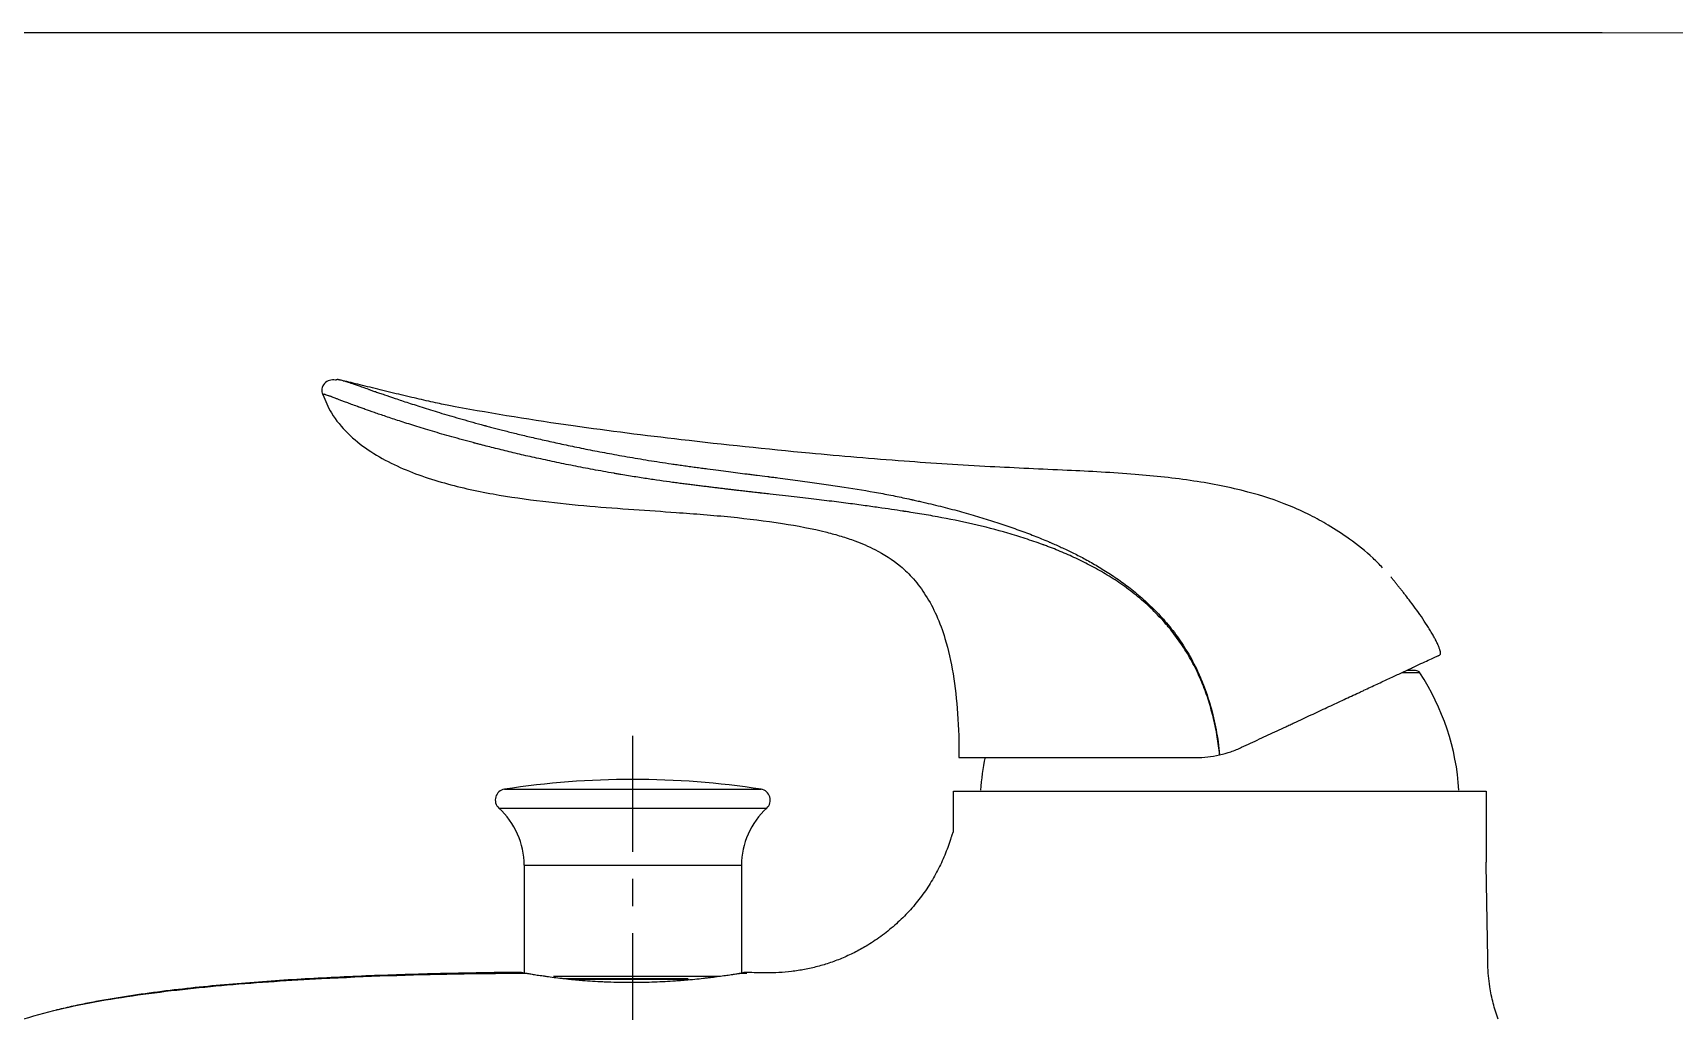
# Model space of a CAD drawing. Extents: x 1171 to 2300, y 0 to 827.
# Drawn here: x 1773.2 to 1924.1, y 271.6 to 361.6 of the extents above; entities that cross this region are included whole.
import ezdxf

# ---------------------------------------------------------------- set-up
doc = ezdxf.new("R2010")
doc.units = 0
doc.header["$LTSCALE"] = 10
doc.header["$MEASUREMENT"] = 0
doc.linetypes.add('CENTER', pattern=[2, 1.25, -0.25, 0.25, -0.25])
doc.linetypes.add('CENTER2', pattern=[28.575, 19.05, -3.175, 3.175, -3.175])
doc.layers.get('0').update_dxf_attribs({"linetype": 'CONTINUOUS'})
doc.layers.add('1', color=7, linetype='CONTINUOUS')
doc.layers.add('Cneter', color=1, linetype='CENTER2', lineweight=13)

msp = doc.modelspace()

# ---------------------------------------------------------------- linework, layer by layer
at = {"color": 5, "ltscale": 0.5}
msp.add_line((1917.51, 361.57), (1704.82, 361.57), dxfattribs=at)
at = {"layer": '1', "color": 7, "linetype": 'Continuous', "lineweight": -3}
for p, q in [((1900.75, 302.72), (1899.16, 302.72)), ((1900.34, 302.94), (1899.57, 302.94)), ((1816.55, 292.02), (1840.16, 292.02)), ((1816.03, 290.29), (1840.68, 290.29)), ((1818.35, 285.03), (1818.35, 275.15)), ((1818.35, 285.03), (1838.35, 285.03)), ((1838.35, 285.03), (1838.35, 275.13)), ((1821.06, 274.83), (1836.35, 274.83)), ((1821.92, 274.63), (1833.41, 274.63)), ((1833.55, 274.53), (1822.81, 274.53))]:
    msp.add_line(p, q, dxfattribs=at)
at = {"layer": '1', "color": 1, "linetype": 'CENTER', "lineweight": -3}
msp.add_line((1828.35, 266.28), (1828.35, 296.93), dxfattribs=at)
at = {"layer": '1', "color": 7, "linetype": 'Continuous', "lineweight": -3}
for centre, radius, start, end in [((1900.34, 302.44), 0.5, 33.4074, 90), ((1882.35, 290.58), 22.04, 3.5395, 33.4074), ((1882.35, 290.58), 22.04, 168.5068, 176.4605), ((1828.35, 216.08), 76.85, 90, 98.835), ((1828.35, 216.08), 76.85, 81.165, 90), ((1816.7, 291.03), 1, 98.835, 227.6589), ((1840, 291.03), 1, 312.3411, 81.165), ((1811.24, 285.03), 7.12, 0, 47.6589), ((1845.47, 285.03), 7.12, 132.3411, 180)]:
    msp.add_arc(centre, radius, start, end, dxfattribs=at)
msp.add_ellipse((1800.74, 328.66), major_axis=(0, -1), ratio=1, start_param=2.886204, end_param=5.070934, dxfattribs=at)
for points, knots in [([(1800.99, 329.63), (1800.99, 329.63), (1800.99, 329.63), (1800.99, 329.63), (1800.99, 329.63), (1800.99, 329.64), (1800.99, 329.64), (1801, 329.64), (1801, 329.64), (1801, 329.65), (1801.01, 329.65), (1801.01, 329.65), (1801.02, 329.66), (1801.03, 329.66), (1801.04, 329.67), (1801.06, 329.68), (1801.07, 329.68), (1801.08, 329.69), (1801.09, 329.69), (1801.12, 329.7), (1801.13, 329.7), (1801.15, 329.7)], [0, 0, 0, 0, 0.062693, 0.062693, 0.125853, 0.125853, 0.252175, 0.252175, 0.315336, 0.315336, 0.378497, 0.378497, 0.504819, 0.504819, 0.631141, 0.631141, 0.757463, 0.757463, 0.883785, 0.883785, 1, 1, 1, 1]), ([(1801.24, 329.69), (1801.23, 329.69), (1801.21, 329.7), (1801.18, 329.7), (1801.16, 329.7), (1801.15, 329.7), (1801.15, 329.7)], [0, 0, 0, 0, 0.27164, 0.630791, 0.964397, 1, 1, 1, 1]), ([(1801.24, 329.69), (1801.26, 329.69), (1801.3, 329.69), (1801.36, 329.68), (1801.38, 329.67), (1801.43, 329.66), (1801.45, 329.66), (1801.54, 329.64), (1801.6, 329.62), (1801.68, 329.6), (1801.68, 329.6), (1801.68, 329.6), (1801.68, 329.6), (1801.68, 329.6), (1801.68, 329.6), (1801.68, 329.6), (1801.68, 329.6), (1801.68, 329.6), (1801.69, 329.6), (1801.69, 329.59), (1801.71, 329.59), (1801.75, 329.58), (1801.78, 329.57), (1801.86, 329.55), (1801.91, 329.53), (1802.03, 329.49), (1802.1, 329.47), (1802.25, 329.42), (1802.33, 329.4), (1802.51, 329.34), (1802.61, 329.3), (1802.83, 329.23), (1802.95, 329.19), (1803.21, 329.1), (1803.35, 329.05), (1803.66, 328.94), (1803.84, 328.88), (1804.03, 328.81), (1804.03, 328.81), (1804.04, 328.81), (1804.04, 328.81), (1804.04, 328.81), (1804.04, 328.81), (1804.04, 328.81), (1804.04, 328.8), (1804.05, 328.8), (1804.07, 328.79), (1804.12, 328.78), (1804.2, 328.75), (1804.28, 328.72), (1804.44, 328.66), (1804.56, 328.62), (1804.8, 328.54), (1804.93, 328.49), (1805.2, 328.4), (1805.35, 328.35), (1805.8, 328.19), (1806.14, 328.08), (1806.69, 327.89), (1806.89, 327.83), (1807.29, 327.69), (1807.5, 327.62), (1807.94, 327.48), (1808.17, 327.41), (1808.65, 327.25), (1808.9, 327.17), (1809.41, 327.01), (1809.68, 326.93), (1810.23, 326.76), (1810.51, 326.67), (1811.09, 326.5), (1811.39, 326.41), (1812.01, 326.23), (1812.32, 326.14), (1812.97, 325.95), (1813.3, 325.86), (1813.98, 325.67), (1814.33, 325.58), (1814.69, 325.48), (1814.71, 325.47), (1814.73, 325.47), (1814.73, 325.47), (1814.74, 325.47), (1814.74, 325.47), (1814.74, 325.47), (1814.74, 325.47), (1814.74, 325.47), (1814.74, 325.47), (1814.75, 325.46), (1814.78, 325.45), (1814.84, 325.44), (1814.97, 325.4), (1815.23, 325.33), (1815.62, 325.23), (1815.95, 325.15), (1816.29, 325.06), (1816.46, 325.01), (1817, 324.88), (1817.38, 324.78), (1817.98, 324.64), (1818.18, 324.59), (1818.59, 324.49), (1818.8, 324.44), (1819.45, 324.29), (1819.9, 324.19), (1820.84, 323.98), (1821.32, 323.87), (1822.34, 323.65), (1822.86, 323.54), (1823.68, 323.38), (1823.95, 323.32), (1824.51, 323.21), (1824.8, 323.15), (1825.67, 322.99), (1826.27, 322.88), (1827.51, 322.65), (1828.15, 322.54), (1829.46, 322.32), (1830.14, 322.21), (1831.18, 322.05), (1831.53, 322), (1832.07, 321.92), (1832.25, 321.9), (1832.52, 321.86), (1832.61, 321.84), (1832.8, 321.82), (1832.89, 321.8), (1833.17, 321.76), (1833.55, 321.71), (1834.13, 321.63), (1834.5, 321.58), (1834.78, 321.54), (1834.87, 321.53), (1835.05, 321.51), (1835.14, 321.5), (1835.57, 321.44), (1835.91, 321.39), (1836.54, 321.31), (1836.85, 321.27), (1837.44, 321.2), (1837.73, 321.16), (1838.31, 321.09), (1838.59, 321.05), (1839.03, 320.99), (1839.18, 320.98), (1839.48, 320.94), (1839.64, 320.92), (1840.1, 320.86), (1840.43, 320.82), (1840.78, 320.77), (1840.81, 320.77), (1840.84, 320.77), (1840.85, 320.77), (1840.86, 320.76), (1840.86, 320.76), (1840.87, 320.76), (1840.91, 320.76), (1841.03, 320.74), (1841.3, 320.71), (1841.53, 320.68), (1841.99, 320.62), (1842.61, 320.54), (1843.22, 320.46), (1843.82, 320.38), (1844.12, 320.34), (1845, 320.22), (1845.57, 320.14), (1846.7, 319.97), (1847.25, 319.89), (1848.88, 319.64), (1849.94, 319.46), (1851.48, 319.18), (1851.98, 319.08), (1852.97, 318.88), (1853.45, 318.78), (1853.95, 318.67), (1853.98, 318.67), (1854.01, 318.66), (1854.01, 318.66), (1854.01, 318.66), (1854.01, 318.66), (1854.01, 318.66), (1854.02, 318.66), (1854.03, 318.66), (1854.04, 318.65), (1854.08, 318.64), (1854.19, 318.62), (1854.44, 318.56), (1854.99, 318.44), (1855.45, 318.33), (1856.36, 318.11), (1856.95, 317.97), (1858.11, 317.66), (1858.68, 317.51), (1859.79, 317.2), (1860.33, 317.03), (1861.38, 316.71), (1861.9, 316.54), (1862.9, 316.2), (1863.39, 316.03), (1864.35, 315.68), (1864.81, 315.51), (1865.72, 315.15), (1866.16, 314.97), (1866.61, 314.78), (1866.64, 314.76), (1866.67, 314.75), (1866.68, 314.75), (1866.68, 314.75), (1866.68, 314.75), (1866.68, 314.75), (1866.68, 314.75), (1866.68, 314.75), (1866.69, 314.74), (1866.7, 314.74), (1866.75, 314.72), (1866.87, 314.66), (1867.14, 314.55), (1867.37, 314.45), (1867.85, 314.23), (1868.18, 314.08), (1868.86, 313.75), (1869.21, 313.58), (1869.93, 313.2), (1870.3, 313), (1871.06, 312.57), (1871.44, 312.34), (1872.23, 311.84), (1872.63, 311.58), (1873.44, 311.01), (1873.85, 310.71), (1874.47, 310.22), (1874.67, 310.05), (1875.09, 309.7), (1875.29, 309.52), (1875.91, 308.96), (1876.31, 308.56), (1877.11, 307.72), (1877.51, 307.26), (1878.27, 306.31), (1878.63, 305.8), (1879.33, 304.72), (1879.66, 304.16), (1880.12, 303.27), (1880.27, 302.96), (1880.55, 302.34), (1880.69, 302.02), (1881.07, 301.04), (1881.3, 300.36), (1881.6, 299.31), (1881.7, 298.95), (1881.87, 298.23), (1881.94, 297.86), (1882.15, 296.74), (1882.26, 295.97), (1882.33, 295.19)], [0, 0, 0, 0, 0.007872, 0.007872, 0.011938, 0.011938, 0.016004, 0.016004, 0.024136, 0.024136, 0.0242, 0.024232, 0.02424, 0.02424, 0.024248, 0.024248, 0.024263, 0.024391, 0.024645, 0.025153, 0.026169, 0.028203, 0.032269, 0.032269, 0.040401, 0.040401, 0.048533, 0.048533, 0.056665, 0.056665, 0.064797, 0.064797, 0.07293, 0.07293, 0.081062, 0.081062, 0.089194, 0.089194, 0.089321, 0.089385, 0.0894, 0.0894, 0.089416, 0.089416, 0.089448, 0.089702, 0.090211, 0.091227, 0.09326, 0.097326, 0.097326, 0.105458, 0.105458, 0.113591, 0.113591, 0.121723, 0.121723, 0.137987, 0.137987, 0.146119, 0.146119, 0.154252, 0.154252, 0.162384, 0.162384, 0.170516, 0.170516, 0.178648, 0.178648, 0.18678, 0.18678, 0.194913, 0.194913, 0.203045, 0.203045, 0.211177, 0.211177, 0.219309, 0.219309, 0.219563, 0.21969, 0.219722, 0.219726, 0.219726, 0.21973, 0.21973, 0.219738, 0.219754, 0.219817, 0.220326, 0.221342, 0.223375, 0.227441, 0.235574, 0.243706, 0.243706, 0.251838, 0.251838, 0.268102, 0.268102, 0.276234, 0.276234, 0.284367, 0.284367, 0.300631, 0.300631, 0.316895, 0.316895, 0.33316, 0.33316, 0.341292, 0.341292, 0.349424, 0.349424, 0.365689, 0.365689, 0.381953, 0.381953, 0.398217, 0.398217, 0.40635, 0.40635, 0.410416, 0.410416, 0.412449, 0.412449, 0.414482, 0.414482, 0.418548, 0.422614, 0.42668, 0.42668, 0.428713, 0.428713, 0.430746, 0.430746, 0.438878, 0.438878, 0.447011, 0.447011, 0.455143, 0.455143, 0.463275, 0.463275, 0.467341, 0.467341, 0.471407, 0.471407, 0.479539, 0.479539, 0.480048, 0.480302, 0.480365, 0.480365, 0.480429, 0.480429, 0.480556, 0.481572, 0.483606, 0.487672, 0.487672, 0.495804, 0.503936, 0.503936, 0.512068, 0.512068, 0.528333, 0.528333, 0.544597, 0.544597, 0.577126, 0.577126, 0.59339, 0.59339, 0.609655, 0.609655, 0.610671, 0.610703, 0.610703, 0.610711, 0.610711, 0.610719, 0.610735, 0.610798, 0.610925, 0.611179, 0.611688, 0.613721, 0.617787, 0.625919, 0.625919, 0.642183, 0.642183, 0.658448, 0.658448, 0.674712, 0.674712, 0.690977, 0.690977, 0.707241, 0.707241, 0.723505, 0.723505, 0.73977, 0.73977, 0.740786, 0.740913, 0.740977, 0.741009, 0.741024, 0.741024, 0.741032, 0.741032, 0.74104, 0.741294, 0.741803, 0.743836, 0.747902, 0.756034, 0.756034, 0.772298, 0.772298, 0.788563, 0.788563, 0.804827, 0.804827, 0.821092, 0.821092, 0.837356, 0.837356, 0.85362, 0.85362, 0.861753, 0.861753, 0.869885, 0.869885, 0.886149, 0.886149, 0.902414, 0.902414, 0.918678, 0.918678, 0.934942, 0.934942, 0.943075, 0.943075, 0.951207, 0.951207, 0.967471, 0.967471, 0.975603, 0.975603, 0.983736, 0.983736, 1, 1, 1, 1]), ([(1812, 327.19), (1811.67, 327.25), (1810.87, 327.41), (1809.25, 327.77), (1807.38, 328.2), (1805.4, 328.68), (1803.5, 329.15), (1802.29, 329.45), (1801.8, 329.56), (1801.77, 329.57)], [0, 0, 0, 0, 0.199981, 0.381714, 0.548806, 0.703752, 0.849001, 0.989853, 1, 1, 1, 1]), ([(1882.33, 295.19), (1882.27, 295.74), (1882.2, 296.3), (1882.02, 297.4), (1881.91, 297.95), (1881.65, 299.04), (1881.5, 299.58), (1881.17, 300.64), (1880.98, 301.17), (1880.66, 301.95), (1880.55, 302.2), (1880.32, 302.71), (1879.96, 303.47), (1879.55, 304.2), (1878.96, 305.15), (1878.49, 305.85), (1877.98, 306.51), (1877.72, 306.84), (1877.6, 306.97), (1877.48, 307.12), (1877.44, 307.17), (1877.42, 307.19), (1877.41, 307.2), (1877.41, 307.21), (1877.4, 307.21), (1877.4, 307.21), (1877.4, 307.21), (1877.4, 307.21), (1877.35, 307.27), (1876.9, 307.79), (1876.42, 308.28), (1875.55, 309.11), (1875.1, 309.5), (1874.19, 310.23), (1873.72, 310.58), (1872.78, 311.23), (1872.3, 311.54), (1871.34, 312.11), (1870.86, 312.38), (1869.89, 312.88), (1869.41, 313.12), (1868.45, 313.57), (1867.97, 313.77), (1867.25, 314.07), (1867.01, 314.16), (1866.65, 314.3), (1866.48, 314.37), (1866.29, 314.44), (1866.23, 314.46), (1866.22, 314.46), (1866.22, 314.46), (1866.22, 314.46), (1866.22, 314.46), (1866.22, 314.46), (1866.21, 314.47), (1866.18, 314.48), (1866.13, 314.5), (1865.55, 314.71), (1864.99, 314.9), (1863.93, 315.24), (1863.4, 315.41), (1861.79, 315.87), (1860.71, 316.15), (1858.55, 316.65), (1857.46, 316.87), (1855.83, 317.17), (1855.28, 317.26), (1854.47, 317.4), (1854.06, 317.46), (1853.58, 317.54), (1853.36, 317.57), (1853.28, 317.58), (1853.26, 317.58), (1853.26, 317.58), (1853.26, 317.58), (1853.26, 317.58), (1853.26, 317.58), (1853.26, 317.58), (1853.25, 317.59), (1853.25, 317.59), (1853.24, 317.59), (1853.22, 317.59), (1852.57, 317.69), (1851.8, 317.8), (1850.5, 317.99), (1850.03, 318.05), (1849.04, 318.19), (1848.51, 318.26), (1847.68, 318.37), (1847.39, 318.4), (1846.8, 318.48), (1846.2, 318.55), (1845.57, 318.63), (1844.92, 318.7), (1844.59, 318.74), (1843.57, 318.86), (1842.85, 318.95), (1841.74, 319.07), (1841.18, 319.14), (1840.5, 319.21), (1840.18, 319.25), (1840.04, 319.27), (1840, 319.27), (1839.99, 319.27), (1839.98, 319.27), (1839.98, 319.27), (1839.98, 319.27), (1839.98, 319.27), (1839.98, 319.27), (1839.98, 319.27), (1839.98, 319.27), (1839.98, 319.27), (1839.97, 319.27), (1839.85, 319.29), (1839.66, 319.31), (1839.3, 319.35), (1839.17, 319.36), (1838.88, 319.4), (1838.71, 319.42), (1838.36, 319.46), (1838.16, 319.48), (1837.85, 319.52), (1837.74, 319.53), (1837.52, 319.55), (1837.4, 319.57), (1837.16, 319.6), (1837.04, 319.61), (1836.78, 319.64), (1836.65, 319.66), (1836.38, 319.69), (1836.24, 319.71), (1835.96, 319.74), (1835.82, 319.76), (1835.52, 319.79), (1835.37, 319.81), (1835.15, 319.84), (1835.07, 319.85), (1834.92, 319.87), (1834.85, 319.88), (1834.62, 319.9), (1834.46, 319.92), (1834.15, 319.96), (1834, 319.98), (1833.75, 320.01), (1833.67, 320.02), (1833.51, 320.04), (1833.43, 320.05), (1833.17, 320.09), (1832.83, 320.13), (1832.47, 320.18), (1832.1, 320.23), (1831.91, 320.25), (1831.35, 320.33), (1830.95, 320.39), (1830.14, 320.51), (1829.73, 320.57), (1828.86, 320.7), (1828.42, 320.77), (1827.73, 320.88), (1827.5, 320.92), (1827.15, 320.98), (1826.97, 321.01), (1826.79, 321.04), (1826.72, 321.05), (1826.71, 321.06), (1826.71, 321.06), (1826.71, 321.06), (1826.71, 321.06), (1826.71, 321.06), (1826.71, 321.06), (1826.71, 321.06), (1826.7, 321.06), (1826.69, 321.06), (1826.65, 321.07), (1826.3, 321.13), (1825.96, 321.19), (1825.33, 321.3), (1825.01, 321.36), (1824.08, 321.53), (1823.48, 321.65), (1822.29, 321.88), (1821.72, 322), (1820.87, 322.18), (1820.59, 322.24), (1820.04, 322.36), (1819.76, 322.42), (1819.23, 322.53), (1818.96, 322.59), (1818.44, 322.71), (1818.18, 322.77), (1817.67, 322.89), (1817.16, 323.01), (1816.43, 323.19), (1815.95, 323.31), (1815.48, 323.42), (1815.02, 323.54), (1814.57, 323.65), (1814.24, 323.74), (1814.08, 323.78), (1813.89, 323.83), (1813.8, 323.85), (1813.77, 323.86), (1813.76, 323.87), (1813.75, 323.87), (1813.75, 323.87), (1813.75, 323.87), (1813.75, 323.87), (1813.75, 323.87), (1813.75, 323.87), (1813.74, 323.87), (1813.72, 323.88), (1813.36, 323.97), (1813, 324.07), (1812.35, 324.25), (1812.03, 324.33), (1811.41, 324.51), (1811.1, 324.6), (1810.5, 324.77), (1810.21, 324.85), (1809.64, 325.02), (1809.36, 325.11), (1808.83, 325.27), (1808.56, 325.35), (1808.06, 325.51), (1807.81, 325.59), (1807.33, 325.74), (1807.1, 325.81), (1806.66, 325.96), (1806.44, 326.03), (1806.03, 326.16), (1805.83, 326.23), (1805.45, 326.36), (1805.27, 326.42), (1804.92, 326.54), (1804.76, 326.6), (1804.28, 326.76), (1804, 326.86), (1803.6, 327), (1803.48, 327.05), (1803.3, 327.11), (1803.22, 327.14), (1803.12, 327.18), (1803.08, 327.2), (1803.05, 327.2), (1803.04, 327.21), (1803.04, 327.21), (1803.04, 327.21), (1803.04, 327.21), (1803.04, 327.21), (1803.04, 327.21), (1803.04, 327.21), (1803.04, 327.21), (1803.03, 327.21), (1802.83, 327.29), (1802.65, 327.35), (1802.32, 327.47), (1802.17, 327.53), (1801.9, 327.63), (1801.78, 327.68), (1801.55, 327.76), (1801.45, 327.8), (1801.26, 327.87), (1801.18, 327.9), (1801.02, 327.96), (1800.95, 327.99), (1800.83, 328.04), (1800.77, 328.06), (1800.69, 328.09), (1800.65, 328.1), (1800.61, 328.12), (1800.59, 328.12), (1800.58, 328.13), (1800.58, 328.13), (1800.58, 328.13), (1800.58, 328.13), (1800.58, 328.13), (1800.58, 328.13), (1800.58, 328.13), (1800.58, 328.13), (1800.58, 328.13), (1800.58, 328.13), (1800.53, 328.15), (1800.49, 328.16), (1800.42, 328.19), (1800.39, 328.2), (1800.29, 328.23), (1800.24, 328.25), (1800.14, 328.28), (1800.1, 328.29), (1800.05, 328.31), (1800.04, 328.32), (1800.02, 328.32), (1800.01, 328.32), (1800, 328.33), (1799.99, 328.33), (1799.99, 328.33), (1799.99, 328.33), (1799.99, 328.33), (1799.99, 328.33), (1799.99, 328.33), (1799.99, 328.33), (1799.99, 328.33), (1799.99, 328.33), (1799.99, 328.33), (1799.99, 328.33), (1799.97, 328.33), (1799.95, 328.34), (1799.93, 328.34), (1799.9, 328.33), (1799.89, 328.33), (1799.86, 328.33), (1799.85, 328.32), (1799.84, 328.32), (1799.84, 328.32), (1799.83, 328.32), (1799.83, 328.32), (1799.82, 328.32), (1799.81, 328.32), (1799.81, 328.32), (1799.81, 328.32), (1799.8, 328.32), (1799.8, 328.32), (1799.8, 328.32), (1799.8, 328.31), (1799.8, 328.31), (1799.8, 328.31), (1799.8, 328.31)], [0, 0, 0, 0, 0.015626, 0.015626, 0.031253, 0.031253, 0.046879, 0.046879, 0.062506, 0.062506, 0.070319, 0.070319, 0.078132, 0.093758, 0.093758, 0.109385, 0.117198, 0.117198, 0.121105, 0.122081, 0.12257, 0.122814, 0.122936, 0.122997, 0.123012, 0.123012, 0.123027, 0.123027, 0.123058, 0.125011, 0.140638, 0.140638, 0.156264, 0.156264, 0.17189, 0.17189, 0.187517, 0.187517, 0.203143, 0.203143, 0.21877, 0.21877, 0.234396, 0.234396, 0.242209, 0.242209, 0.246116, 0.248069, 0.248191, 0.248252, 0.248283, 0.248298, 0.248298, 0.248313, 0.248313, 0.248557, 0.249046, 0.250022, 0.265649, 0.265649, 0.281275, 0.281275, 0.312528, 0.312528, 0.343781, 0.343781, 0.359407, 0.359407, 0.36722, 0.371127, 0.37308, 0.373569, 0.373599, 0.373607, 0.373607, 0.37361, 0.37361, 0.373614, 0.37363, 0.373691, 0.373813, 0.374057, 0.375033, 0.406286, 0.406286, 0.421913, 0.421913, 0.437539, 0.437539, 0.445352, 0.445352, 0.453165, 0.460979, 0.460979, 0.468792, 0.468792, 0.484418, 0.484418, 0.492231, 0.496138, 0.498091, 0.49858, 0.498824, 0.498885, 0.4989, 0.498904, 0.498904, 0.498906, 0.498906, 0.498908, 0.498915, 0.498946, 0.499068, 0.500045, 0.515671, 0.515671, 0.523484, 0.523484, 0.531297, 0.531297, 0.539111, 0.539111, 0.543017, 0.543017, 0.546924, 0.546924, 0.55083, 0.55083, 0.554737, 0.554737, 0.558644, 0.558644, 0.56255, 0.56255, 0.566457, 0.566457, 0.56841, 0.56841, 0.570363, 0.570363, 0.57427, 0.57427, 0.578177, 0.578177, 0.58013, 0.58013, 0.582083, 0.582083, 0.58599, 0.589896, 0.589896, 0.593803, 0.593803, 0.601616, 0.601616, 0.609429, 0.609429, 0.617243, 0.617243, 0.621149, 0.621149, 0.623103, 0.624079, 0.62414, 0.624171, 0.624186, 0.624194, 0.624197, 0.624199, 0.624199, 0.624201, 0.624201, 0.624323, 0.624567, 0.625056, 0.632869, 0.632869, 0.640682, 0.640682, 0.656309, 0.656309, 0.671935, 0.671935, 0.679748, 0.679748, 0.687561, 0.687561, 0.695375, 0.695375, 0.703188, 0.703188, 0.711001, 0.718814, 0.726627, 0.726627, 0.734441, 0.742254, 0.742254, 0.74616, 0.748114, 0.74909, 0.749334, 0.749457, 0.749487, 0.749495, 0.749495, 0.749499, 0.749499, 0.749502, 0.749518, 0.749579, 0.750067, 0.75788, 0.75788, 0.765693, 0.765693, 0.773507, 0.773507, 0.78132, 0.78132, 0.789133, 0.789133, 0.796946, 0.796946, 0.804759, 0.804759, 0.812573, 0.812573, 0.820386, 0.820386, 0.828199, 0.828199, 0.836012, 0.836012, 0.843825, 0.843825, 0.859452, 0.859452, 0.867265, 0.867265, 0.871172, 0.873125, 0.874101, 0.87459, 0.874712, 0.874773, 0.874788, 0.874792, 0.874792, 0.874796, 0.874796, 0.874803, 0.874834, 0.875078, 0.882891, 0.882891, 0.890705, 0.890705, 0.898518, 0.898518, 0.906331, 0.906331, 0.914144, 0.914144, 0.921957, 0.921957, 0.929771, 0.929771, 0.933677, 0.93563, 0.936607, 0.937095, 0.93734, 0.937401, 0.937431, 0.937439, 0.937441, 0.937441, 0.937443, 0.937446, 0.937462, 0.937584, 0.94149, 0.94149, 0.945397, 0.945397, 0.95321, 0.95321, 0.961023, 0.961023, 0.96493, 0.96493, 0.966883, 0.96786, 0.968348, 0.968592, 0.968714, 0.968745, 0.96876, 0.968764, 0.968764, 0.968766, 0.968766, 0.968768, 0.968775, 0.968837, 0.97079, 0.972743, 0.972743, 0.97665, 0.97665, 0.980556, 0.980556, 0.98251, 0.98251, 0.984463, 0.984463, 0.988369, 0.988369, 0.992276, 0.992276, 0.996183, 0.996183, 0.998136, 0.998136, 1, 1, 1, 1]), ([(1799.85, 328.33), (1800.05, 327.73), (1800.64, 326.43), (1802.09, 324.69), (1803.98, 323.18), (1806.82, 321.56), (1810.69, 320.17), (1815.4, 319.13), (1819.98, 318.48), (1824.3, 318.05), (1828.4, 317.74), (1832.73, 317.46), (1837.29, 317.1), (1841.92, 316.54), (1845.3, 315.91), (1847.51, 315.3), (1849, 314.81), (1850.89, 314), (1852.73, 312.83), (1854.24, 311.34), (1855.37, 309.82), (1856.35, 307.98), (1857.23, 305.57), (1857.9, 302.54), (1858.28, 298.87), (1858.37, 296.29), (1858.35, 294.94)], [0, 0, 0, 0, 0.024686, 0.055995, 0.087649, 0.119471, 0.184012, 0.248217, 0.308813, 0.365661, 0.418936, 0.470088, 0.536258, 0.598821, 0.653183, 0.671046, 0.688736, 0.715023, 0.751532, 0.773569, 0.798165, 0.825396, 0.855141, 0.898782, 0.947029, 1, 1, 1, 1]), ([(1897.32, 312.38), (1897.04, 312.69), (1896.1, 313.65), (1894.42, 314.97), (1892.46, 316.26), (1890.61, 317.27), (1888.18, 318.38), (1884.62, 319.53), (1879.86, 320.46), (1874.29, 321.04), (1868.04, 321.37), (1860.95, 321.67), (1853.04, 322.18), (1843.56, 322.98), (1833.41, 324.06), (1822.53, 325.41), (1815.61, 326.54), (1812, 327.19)], [0, 0, 0, 0, 0.014155, 0.046101, 0.07261, 0.094106, 0.118055, 0.163876, 0.221614, 0.283435, 0.354768, 0.43561, 0.525938, 0.625321, 0.760528, 0.874587, 1, 1, 1, 1]), ([(1899.76, 309.44), (1899.62, 309.62), (1899.49, 309.8), (1899.28, 310.06), (1899.21, 310.14), (1899.08, 310.32), (1899.01, 310.4), (1898.91, 310.53), (1898.88, 310.57), (1898.81, 310.65), (1898.77, 310.7), (1898.68, 310.82), (1898.61, 310.9), (1898.48, 311.06), (1898.42, 311.13), (1898.3, 311.28), (1898.24, 311.36), (1898.15, 311.47), (1898.11, 311.51), (1898.08, 311.55)], [0, 0, 0, 0, 0.233145, 0.233145, 0.349718, 0.349718, 0.46629, 0.46629, 0.524576, 0.524576, 0.582863, 0.582863, 0.699435, 0.699435, 0.816008, 0.816008, 0.93258, 0.93258, 1, 1, 1, 1]), ([(1901.92, 306.27), (1901.84, 306.41), (1901.75, 306.55), (1901.58, 306.82), (1901.33, 307.22), (1901.07, 307.63), (1900.53, 308.42), (1900.15, 308.94), (1899.76, 309.44)], [0, 0, 0, 0, 0.125, 0.125, 0.25, 0.5, 0.5, 1, 1, 1, 1]), ([(1902.59, 304.38), (1902.61, 304.39), (1902.63, 304.41), (1902.65, 304.46), (1902.65, 304.48), (1902.65, 304.51), (1902.65, 304.52), (1902.65, 304.55), (1902.65, 304.56), (1902.65, 304.62), (1902.64, 304.69), (1902.62, 304.78), (1902.61, 304.79), (1902.6, 304.83), (1902.59, 304.85), (1902.58, 304.91), (1902.56, 304.95), (1902.51, 305.08), (1902.48, 305.18), (1902.43, 305.29), (1902.42, 305.3), (1902.41, 305.33), (1902.4, 305.34), (1902.39, 305.38), (1902.38, 305.41), (1902.34, 305.49), (1902.29, 305.59), (1902.23, 305.7), (1902.19, 305.79), (1902.17, 305.82), (1902.14, 305.87), (1902.13, 305.9), (1902.05, 306.04), (1901.98, 306.16), (1901.92, 306.27)], [0, 0, 0, 0, 0.125, 0.125, 0.1875, 0.1875, 0.21875, 0.21875, 0.25, 0.25, 0.375, 0.375, 0.40625, 0.40625, 0.4375, 0.4375, 0.5, 0.5, 0.625, 0.625, 0.640625, 0.640625, 0.65625, 0.65625, 0.6875, 0.6875, 0.75, 0.8125, 0.8125, 0.84375, 0.84375, 0.875, 0.875, 1, 1, 1, 1]), ([(1884.36, 295.88), (1884.64, 296.01), (1884.91, 296.13), (1885.46, 296.39), (1885.73, 296.52), (1886.54, 296.9), (1887.08, 297.15), (1887.88, 297.52), (1888.15, 297.64), (1888.55, 297.83), (1888.74, 297.92), (1888.94, 298.01), (1889.07, 298.08), (1889.14, 298.11), (1889.73, 298.38), (1890.24, 298.62), (1891.24, 299.09), (1891.73, 299.32), (1892.69, 299.76), (1893.63, 300.2), (1894.52, 300.62), (1895.01, 300.85), (1895.07, 300.87), (1895.18, 300.92), (1895.34, 301), (1895.71, 301.17), (1896.02, 301.31), (1896.62, 301.6), (1897.01, 301.78), (1897.75, 302.12), (1898.11, 302.29), (1898.79, 302.6), (1899.11, 302.76), (1899.49, 302.93), (1899.57, 302.97), (1899.68, 303.02), (1899.72, 303.04), (1899.79, 303.07), (1899.97, 303.16), (1900.15, 303.24), (1900.55, 303.43), (1900.8, 303.55), (1901.27, 303.76), (1901.48, 303.86), (1901.86, 304.04), (1902.03, 304.12), (1902.26, 304.23), (1902.34, 304.26), (1902.42, 304.3), (1902.44, 304.31), (1902.47, 304.32), (1902.49, 304.33), (1902.53, 304.35), (1902.56, 304.36), (1902.59, 304.38)], [0, 0, 0, 0, 0.03125, 0.03125, 0.0625, 0.0625, 0.125, 0.125, 0.15625, 0.15625, 0.171875, 0.179688, 0.179688, 0.1875, 0.1875, 0.25, 0.25, 0.3125, 0.3125, 0.375, 0.4375, 0.4375, 0.445313, 0.445313, 0.453125, 0.46875, 0.5, 0.5, 0.5625, 0.5625, 0.625, 0.625, 0.6875, 0.6875, 0.703125, 0.703125, 0.710938, 0.710938, 0.71875, 0.75, 0.75, 0.8125, 0.8125, 0.875, 0.875, 0.9375, 0.9375, 0.96875, 0.96875, 0.976563, 0.976563, 0.984375, 0.984375, 1, 1, 1, 1]), ([(1858.35, 294.94), (1858.35, 294.94), (1858.9, 294.94), (1861.33, 294.94), (1865.19, 294.94), (1870.22, 294.94), (1875.38, 294.94), (1878.79, 294.94), (1880.14, 294.94)], [0, 0, 0, 0, 0.176987, 0.354132, 0.531276, 0.708421, 0.885566, 1, 1, 1, 1]), ([(1880.14, 294.94), (1880.5, 294.94), (1880.87, 294.96), (1881.6, 295.04), (1881.97, 295.1), (1882.33, 295.19)], [0, 0, 0, 0, 0.5, 0.5, 1, 1, 1, 1]), ([(1882.33, 295.19), (1882.68, 295.26), (1883.03, 295.36), (1883.71, 295.59), (1884.04, 295.73), (1884.36, 295.88)], [0, 0, 0, 0, 0.5, 0.5, 1, 1, 1, 1]), ([(1857.85, 291.84), (1857.85, 291.84), (1857.89, 291.84), (1858.05, 291.84), (1858.17, 291.84), (1858.48, 291.84), (1858.67, 291.84), (1858.96, 291.84), (1859.02, 291.84), (1859.12, 291.84), (1859.15, 291.84), (1859.22, 291.84), (1859.38, 291.84), (1859.57, 291.84), (1860.03, 291.84), (1860.37, 291.84), (1861.12, 291.84), (1861.53, 291.84), (1862.19, 291.84), (1862.42, 291.84), (1862.78, 291.84), (1862.97, 291.84), (1863.15, 291.84), (1863.28, 291.84), (1863.34, 291.84), (1863.92, 291.84), (1864.46, 291.84), (1865.59, 291.84), (1866.18, 291.84), (1867.41, 291.84), (1868.06, 291.84), (1868.89, 291.84), (1869.06, 291.84), (1869.32, 291.84), (1869.4, 291.84), (1869.58, 291.84), (1870.01, 291.84), (1870.45, 291.84), (1871.51, 291.84), (1872.95, 291.84), (1874.45, 291.84), (1875.6, 291.84), (1875.99, 291.84), (1876.58, 291.84), (1876.77, 291.84), (1877.17, 291.84), (1877.37, 291.84), (1878.35, 291.84), (1879.15, 291.84), (1880.74, 291.84), (1881.53, 291.84), (1883.13, 291.84), (1883.93, 291.84), (1884.84, 291.84), (1884.94, 291.84), (1885.14, 291.84), (1885.24, 291.84), (1885.54, 291.84), (1885.74, 291.84), (1886.34, 291.84), (1886.73, 291.84), (1887.91, 291.84), (1888.68, 291.84), (1890.21, 291.84), (1890.96, 291.84), (1892.08, 291.84), (1892.44, 291.84), (1892.9, 291.84), (1892.99, 291.84), (1893.17, 291.84), (1893.26, 291.84), (1893.54, 291.84), (1893.71, 291.84), (1894.6, 291.84), (1895.29, 291.84), (1896.62, 291.84), (1897.26, 291.84), (1898.49, 291.84), (1899.09, 291.84), (1899.73, 291.84), (1899.81, 291.84), (1899.95, 291.84), (1900.16, 291.84), (1900.36, 291.84), (1900.77, 291.84), (1901.03, 291.84), (1901.79, 291.84), (1902.27, 291.84), (1903.16, 291.84), (1903.57, 291.84), (1904.14, 291.84), (1904.32, 291.84), (1904.66, 291.84), (1904.83, 291.84), (1905.29, 291.84), (1905.56, 291.84), (1906.02, 291.84), (1906.22, 291.84), (1906.45, 291.84), (1906.52, 291.84), (1906.61, 291.84), (1906.65, 291.84), (1906.69, 291.84), (1906.71, 291.84), (1906.72, 291.84), (1906.81, 291.84), (1906.85, 291.84), (1906.85, 291.84)], [0, 0, 0, 0, 0.03125, 0.03125, 0.0625, 0.0625, 0.09375, 0.09375, 0.101563, 0.101563, 0.105469, 0.105469, 0.109375, 0.125, 0.125, 0.15625, 0.15625, 0.1875, 0.1875, 0.203125, 0.203125, 0.210938, 0.214844, 0.214844, 0.21875, 0.21875, 0.25, 0.25, 0.28125, 0.28125, 0.3125, 0.3125, 0.320313, 0.320313, 0.324219, 0.324219, 0.328125, 0.34375, 0.34375, 0.375, 0.40625, 0.40625, 0.421875, 0.421875, 0.429688, 0.429688, 0.4375, 0.4375, 0.46875, 0.46875, 0.5, 0.5, 0.53125, 0.53125, 0.535156, 0.535156, 0.539063, 0.539063, 0.546875, 0.546875, 0.5625, 0.5625, 0.59375, 0.59375, 0.625, 0.625, 0.640625, 0.640625, 0.644531, 0.644531, 0.648438, 0.648438, 0.65625, 0.65625, 0.6875, 0.6875, 0.71875, 0.71875, 0.75, 0.75, 0.753906, 0.753906, 0.757813, 0.765625, 0.765625, 0.78125, 0.78125, 0.8125, 0.8125, 0.84375, 0.84375, 0.859375, 0.859375, 0.875, 0.875, 0.90625, 0.90625, 0.9375, 0.9375, 0.953125, 0.953125, 0.960938, 0.964844, 0.964844, 0.96875, 0.96875, 1, 1, 1, 1]), ([(1857.62, 287.57), (1857.48, 287.09), (1857.31, 286.62), (1856.93, 285.67), (1856.72, 285.2), (1856.25, 284.27), (1855.99, 283.81), (1855.43, 282.91), (1855.13, 282.47), (1854.47, 281.62), (1854.13, 281.2), (1853.39, 280.4), (1853, 280.02), (1852.19, 279.28), (1851.77, 278.94), (1850.89, 278.28), (1850.43, 277.98), (1849.97, 277.69)], [0, 0, 0, 0, 0.125, 0.125, 0.25, 0.25, 0.375, 0.375, 0.5, 0.5, 0.625, 0.625, 0.75, 0.75, 0.875, 0.875, 1, 1, 1, 1]), ([(1857.85, 288.12), (1857.84, 288.1), (1857.82, 288.07), (1857.8, 288.04), (1857.8, 288.03), (1857.8, 288.03), (1857.79, 288.02), (1857.78, 288), (1857.77, 287.98), (1857.74, 287.91), (1857.72, 287.86), (1857.7, 287.8), (1857.69, 287.79), (1857.69, 287.77), (1857.69, 287.77), (1857.69, 287.77), (1857.69, 287.77), (1857.69, 287.77), (1857.69, 287.77), (1857.69, 287.76), (1857.68, 287.76), (1857.67, 287.73), (1857.65, 287.66), (1857.63, 287.61), (1857.62, 287.57)], [0, 0, 0, 0, 0.125, 0.140625, 0.140625, 0.15625, 0.15625, 0.1875, 0.25, 0.25, 0.5, 0.5, 0.53125, 0.546875, 0.554688, 0.558594, 0.558594, 0.55957, 0.55957, 0.560547, 0.5625, 0.625, 0.75, 1, 1, 1, 1]), ([(1849.97, 277.69), (1849.6, 277.47), (1849.23, 277.26), (1848.48, 276.88), (1848.09, 276.7), (1847.32, 276.37), (1846.93, 276.22), (1846.14, 275.95), (1845.75, 275.83), (1844.95, 275.62), (1844.55, 275.53), (1843.76, 275.38), (1843.36, 275.32), (1842.57, 275.22), (1842.18, 275.19), (1841.4, 275.15), (1841.02, 275.14), (1840.64, 275.15)], [0, 0, 0, 0, 0.125, 0.125, 0.25, 0.25, 0.375, 0.375, 0.5, 0.5, 0.625, 0.625, 0.75, 0.75, 0.875, 0.875, 1, 1, 1, 1]), ([(1818.58, 275.08), (1816.4, 275.08), (1810.1, 275.02), (1800.92, 274.7), (1791.17, 274.07), (1784.21, 273.32), (1778.89, 272.48), (1775.08, 271.68), (1771.47, 270.69), (1769.24, 269.72), (1768.2, 269.21)], [0, 0, 0, 0, 0.127973, 0.368778, 0.538464, 0.700257, 0.778662, 0.855576, 0.931122, 1, 1, 1, 1]), ([(1818.1, 275.19), (1816.99, 275.18), (1815.89, 275.17), (1813.68, 275.13), (1811.49, 275.09), (1809.32, 275.04), (1807.15, 274.97), (1806.07, 274.94), (1803.93, 274.86), (1802.86, 274.82), (1800.73, 274.72), (1799.67, 274.66), (1797.57, 274.55), (1796.52, 274.48), (1794.43, 274.34), (1793.39, 274.26), (1790.27, 274.01), (1788.22, 273.81), (1785.15, 273.45), (1784.13, 273.32), (1782.61, 273.1), (1782.1, 273.02), (1781.09, 272.87), (1780.58, 272.78), (1779.58, 272.61), (1779.07, 272.52), (1778.07, 272.33), (1777.57, 272.23), (1776.57, 272.01), (1775.99, 271.88), (1775.42, 271.74), (1775.34, 271.73)], [0, 0, 0, 0, 0.073646, 0.073646, 0.147292, 0.220938, 0.220938, 0.294583, 0.294583, 0.368229, 0.368229, 0.441875, 0.441875, 0.515521, 0.515521, 0.589167, 0.589167, 0.736458, 0.736458, 0.810104, 0.810104, 0.846927, 0.846927, 0.88375, 0.88375, 0.920573, 0.920573, 0.957396, 0.957396, 0.994219, 1, 1, 1, 1]), ([(1818.1, 275.19), (1818.1, 275.19), (1818.12, 275.19), (1818.19, 275.18), (1818.23, 275.17), (1818.36, 275.15), (1818.45, 275.13), (1818.57, 275.11), (1818.59, 275.11), (1818.65, 275.1), (1818.67, 275.09), (1818.76, 275.08), (1818.82, 275.07), (1819.01, 275.04), (1819.16, 275.01), (1819.47, 274.96), (1819.64, 274.93), (1819.92, 274.89), (1820.02, 274.88), (1820.17, 274.86), (1820.22, 274.85), (1820.32, 274.83), (1820.38, 274.83), (1820.64, 274.79), (1820.87, 274.76), (1821.34, 274.7), (1821.59, 274.67), (1822.1, 274.61), (1822.37, 274.58), (1822.69, 274.55), (1822.72, 274.54), (1822.79, 274.54), (1822.9, 274.53), (1823.15, 274.5), (1823.37, 274.48), (1823.81, 274.45), (1824.11, 274.42), (1824.73, 274.38), (1825.04, 274.36), (1825.52, 274.34), (1825.69, 274.33), (1825.89, 274.32), (1825.93, 274.32), (1826.02, 274.32), (1826.14, 274.31), (1826.26, 274.31), (1826.68, 274.29), (1827.01, 274.29), (1827.67, 274.28), (1828.01, 274.27), (1828.51, 274.28), (1828.68, 274.28), (1828.93, 274.28), (1829.06, 274.28), (1829.18, 274.28), (1829.27, 274.28), (1829.31, 274.29), (1829.69, 274.29), (1830.02, 274.3), (1830.68, 274.33), (1831, 274.34), (1831.64, 274.38), (1831.96, 274.4), (1832.35, 274.42), (1832.43, 274.43), (1832.54, 274.44), (1832.58, 274.44), (1832.66, 274.45), (1832.85, 274.46), (1833.04, 274.48), (1833.48, 274.51), (1833.77, 274.54), (1834.32, 274.59), (1834.59, 274.62), (1834.98, 274.67), (1835.1, 274.68), (1835.29, 274.7), (1835.35, 274.71), (1835.48, 274.72), (1835.54, 274.73), (1835.83, 274.77), (1836.06, 274.8), (1836.48, 274.85), (1836.68, 274.88), (1837.05, 274.93), (1837.23, 274.96), (1837.41, 274.98), (1837.42, 274.98), (1837.46, 274.99), (1837.48, 274.99), (1837.54, 275), (1837.65, 275.02), (1837.75, 275.03), (1837.95, 275.06), (1838.06, 275.08), (1838.25, 275.11), (1838.34, 275.13), (1838.44, 275.14), (1838.46, 275.15), (1838.5, 275.15), (1838.51, 275.15), (1838.53, 275.16), (1838.54, 275.16), (1838.59, 275.17), (1838.6, 275.17), (1838.6, 275.17)], [0, 0, 0, 0, 0.031157, 0.031157, 0.06241, 0.06241, 0.093663, 0.093663, 0.101477, 0.101477, 0.10929, 0.10929, 0.124916, 0.124916, 0.156169, 0.156169, 0.187422, 0.187422, 0.203049, 0.203049, 0.210862, 0.210862, 0.218675, 0.218675, 0.249928, 0.249928, 0.281181, 0.281181, 0.312434, 0.312434, 0.316341, 0.316341, 0.320248, 0.328061, 0.343687, 0.343687, 0.37494, 0.37494, 0.406193, 0.406193, 0.42182, 0.42182, 0.425726, 0.425726, 0.429633, 0.437446, 0.437446, 0.468699, 0.468699, 0.499952, 0.499952, 0.515579, 0.515579, 0.523392, 0.527299, 0.527299, 0.531205, 0.531205, 0.562458, 0.562458, 0.593711, 0.593711, 0.624964, 0.624964, 0.632778, 0.632778, 0.636684, 0.636684, 0.640591, 0.656217, 0.656217, 0.68747, 0.68747, 0.718723, 0.718723, 0.73435, 0.73435, 0.742163, 0.742163, 0.749976, 0.749976, 0.781229, 0.781229, 0.812482, 0.812482, 0.843735, 0.843735, 0.847642, 0.847642, 0.851549, 0.851549, 0.859362, 0.874988, 0.874988, 0.906241, 0.906241, 0.937494, 0.937494, 0.953121, 0.953121, 0.960934, 0.960934, 0.968747, 0.968747, 1, 1, 1, 1]), ([(1838.6, 275.17), (1838.6, 275.17), (1838.59, 275.17), (1838.53, 275.16), (1838.51, 275.15), (1838.48, 275.15)], [0, 0, 0, 0, 0.640131, 0.640131, 1, 1, 1, 1]), ([(1907.19, 273.87), (1907.14, 274.2), (1907.1, 274.54), (1907.04, 275.21), (1907.02, 275.55), (1907.01, 275.9)], [0, 0, 0, 0, 0.5, 0.5, 1, 1, 1, 1]), ([(1907.97, 270.88), (1907.79, 271.37), (1907.63, 271.86), (1907.37, 272.86), (1907.27, 273.36), (1907.19, 273.87)], [0, 0, 0, 0, 0.5, 0.5, 1, 1, 1, 1])]:
    msp.add_open_spline(points, degree=3, knots=knots, dxfattribs=at)
for points, degree in [([(1801.43, 329.65), (1801.37, 329.66), (1801.32, 329.67), (1801.26, 329.69)], 3), ([(1857.85, 288.12), (1857.85, 289.36), (1857.85, 290.6), (1857.85, 291.84)], 3), ([(1906.85, 291.84), (1906.85, 289.67), (1906.85, 287.49), (1906.85, 285.32)], 3), ([(1906.85, 285.05), (1906.85, 285.14), (1906.85, 285.23), (1906.85, 285.32)], 3), ([(1907.01, 275.9), (1906.96, 278.95), (1906.91, 282), (1906.85, 285.05)], 3), ([(1838.83, 275.09), (1838.15, 275.09)], 1), ([(1838.84, 275.17), (1838.76, 275.17), (1838.68, 275.17), (1838.6, 275.17)], 3), ([(1840.64, 275.15), (1840.04, 275.15), (1839.44, 275.16), (1838.84, 275.17)], 3)]:
    msp.add_open_spline(points, degree=degree, dxfattribs=at)
at = {"layer": 'Cneter', "lineweight": 5, "ltscale": 0.5}
msp.add_line((1977.07, 361.57), (1917.51, 361.57), dxfattribs=at)

doc.saveas('drawing.dxf')
